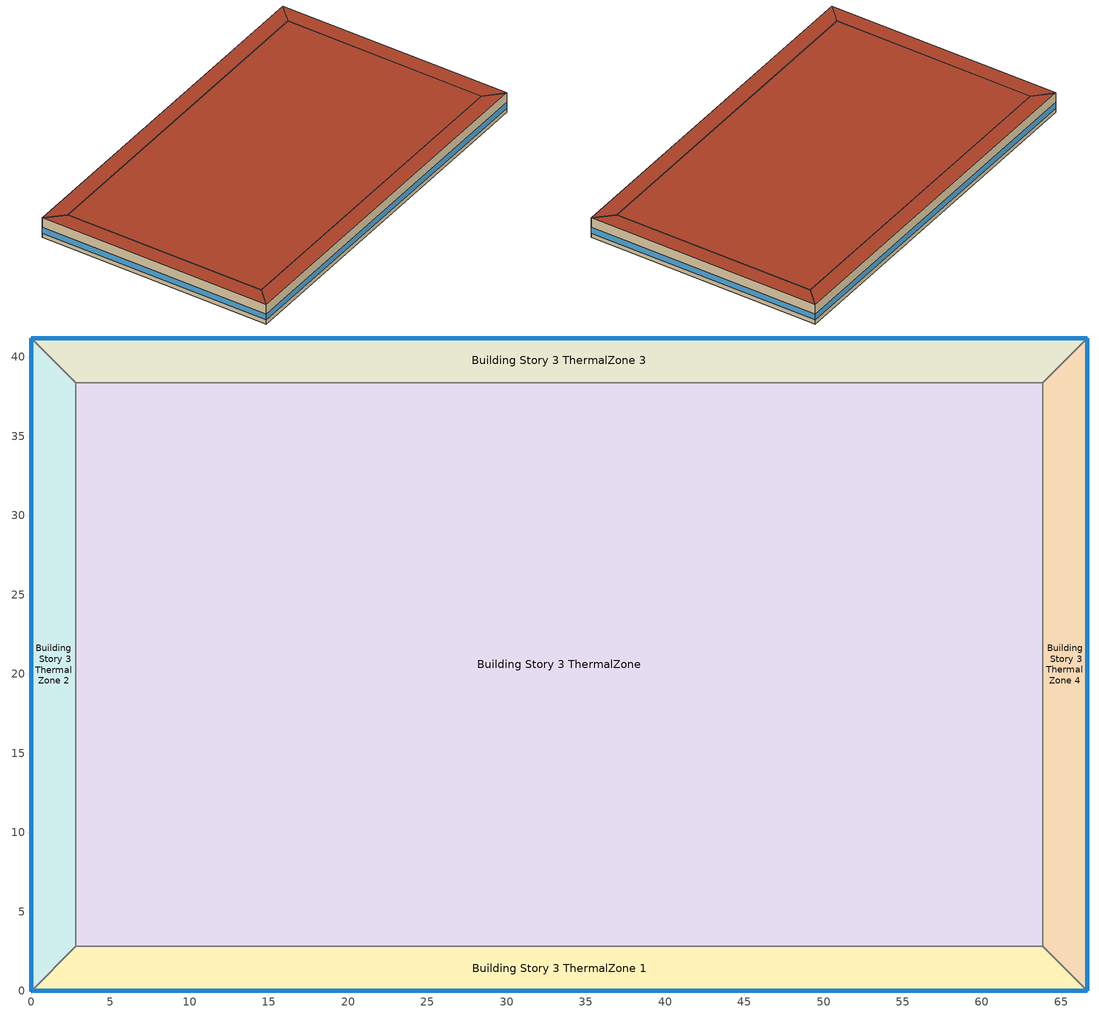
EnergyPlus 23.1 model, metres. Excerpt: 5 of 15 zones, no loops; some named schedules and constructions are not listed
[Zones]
Building Story 3 ThermalZone
 floor adiabatic (Typical Interior Ceiling): 63.82,2.83 2.83,2.83 2.83,38.37 63.82,38.38 z7.2
 wall adiabatic (Typical Interior Wall): 2.83,2.83 63.82,2.83 63.82,38.38 2.83,38.37 2.83,2.83 z7.2:10.8
 roof outside (Typical IEAD Roof R-31.25): 63.82,38.38 2.83,38.37 2.83,2.83 63.82,2.83 z10.8
Building Story 3 ThermalZone 1
 floor adiabatic (Typical Interior Ceiling): 66.65,0 0,0 2.83,2.83 63.82,2.83 z7.2
 wall outside (Typical Insulated Steel Framed Exterior Wall R-20.41): 0,0 66.65,0 z7.2:10.8
 wall adiabatic (Typical Interior Wall): 66.65,0 63.82,2.83 2.83,2.83 0,0 z7.2:10.8
 window (U 0.48 SHGC 0.40 Dbl Ref-D Clr 6mm/13mm): 0.03,0 66.63,0 z7.96:9.04
 roof outside (Typical IEAD Roof R-31.25): 63.82,2.83 2.83,2.83 0,0 66.65,0 z10.8
Building Story 3 ThermalZone 2
 floor adiabatic (Typical Interior Ceiling): 0,0 0,41.2 2.83,38.37 2.83,2.83 z7.2
 wall outside (Typical Insulated Steel Framed Exterior Wall R-20.41): 0,41.2 0,0 z7.2:10.8
 wall adiabatic (Typical Interior Wall): 0,0 2.83,2.83 2.83,38.37 0,41.2 z7.2:10.8
 window (U 0.48 SHGC 0.40 Dbl Ref-D Clr 6mm/13mm): 0,41.18 0,0.03 z7.96:9.04
 roof outside (Typical IEAD Roof R-31.25): 2.83,2.83 2.83,38.37 0,41.2 0,0 z10.8
Building Story 3 ThermalZone 3
 floor adiabatic (Typical Interior Ceiling): 0,41.2 66.65,41.2 63.82,38.38 2.83,38.37 z7.2
 wall outside (Typical Insulated Steel Framed Exterior Wall R-20.41): 66.65,41.2 0,41.2 z7.2:10.8
 wall adiabatic (Typical Interior Wall): 0,41.2 2.83,38.37 63.82,38.38 66.65,41.2 z7.2:10.8
 window (U 0.48 SHGC 0.40 Dbl Ref-D Clr 6mm/13mm): 66.63,41.2 0.03,41.2 z7.96:9.04
 roof outside (Typical IEAD Roof R-31.25): 2.83,38.37 63.82,38.38 66.65,41.2 0,41.2 z10.8
Building Story 3 ThermalZone 4
 floor adiabatic (Typical Interior Ceiling): 66.65,41.2 66.65,0 63.82,2.83 63.82,38.38 z7.2
 wall outside (Typical Insulated Steel Framed Exterior Wall R-20.41): 66.65,0 66.65,41.2 z7.2:10.8
 wall adiabatic (Typical Interior Wall): 66.65,41.2 63.82,38.38 63.82,2.83 66.65,0 z7.2:10.8
 window (U 0.48 SHGC 0.40 Dbl Ref-D Clr 6mm/13mm): 66.65,0.03 66.65,41.18 z7.96:9.04
 roof outside (Typical IEAD Roof R-31.25): 63.82,38.38 63.82,2.83 66.65,0 66.65,41.2 z10.8
[Lights] Zone or ZoneList or Space or SpaceList=Story Mid Blended Space Type; Design Level Calculation Method=Watts/Area; Return Air Fraction=0; Fraction Visible=0.2; Fraction Replaceable=1
Name | Schedule | Watts per Zone Floor Area {W/m2} | Fraction Radiant
Office WholeBuilding - Lg Office Lights 1 | OfficeLarge BLDG_LIGHT_SCH_2013 | 1.48672 | 0.7
SecondarySchool Classroom Lights 2 | SchoolSecondary BLDG_LIGHT_CLASSROOM_SCH_2013 | 6.50958 | 0.37
SecondarySchool Corridor Lights 2 | SchoolSecondary BLDG_LIGHT_CORRIDOR_SCH_2013 | 2.44278 | 0.37
[People] Zone or ZoneList or Space or SpaceList=Story Mid Blended Space Type; Number of People Calculation Method=People/Area; Fraction Radiant=0.3; Enable ASHRAE 55 Comfort Warnings=Yes; Mean Radiant Temperature Calculation Type=ZoneAveraged; Work Efficiency Schedule=Work Efficiency Schedule; Clothing Insulation Schedule=Clothing Schedule; Air Velocity Schedule=Air Velocity Schedule; Thermal Comfort Model 1 Type=Fanger
Name | Number of People Schedule | People per Floor Area {person/m2} | Activity Level Schedule
Office WholeBuilding - Lg Office People 1 | OfficeLarge BLDG_OCC_SCH | 0.00906537 | OfficeLarge ACTIVITY_SCH
SecondarySchool Classroom People 2 | SchoolSecondary BLDG_OCC_SCH | 0.183738 | SchoolSecondary ACTIVITY_SCH
[ElectricEquipment] Design Level Calculation Method=Watts/Area; Fraction Latent=0; Fraction Radiant=0.5; Fraction Lost=0
Name | Zone or ZoneList or Space or SpaceList | Schedule | Watts per Zone Floor Area {W/m2}
SecondarySchool Library Elec Equip 1 | Story Ground Blended Space Type | SchoolSecondary BLDG_EQUIP_SCH_2013 | 0.773006
SecondarySchool Lobby Elec Equip 1; SecondarySchool Restroom Elec Equip 1 | Story Ground Blended Space Type | SchoolSecondary BLDG_EQUIP_SCH_2013 | 0.153412
SecondarySchool Mechanical Elec Equip 1 | Story Ground Blended Space Type | SchoolSecondary BLDG_EQUIP_SCH_2013 | 0.25019
SecondarySchool Office Elec Equip 1 | Story Ground Blended Space Type | SchoolSecondary BLDG_EQUIP_SCH_2013 | 1.05206
Office WholeBuilding - Lg Office Elec Equip 1 | Story Mid Blended Space Type | OfficeLarge BLDG_EQUIP_SCH | 1.35932
SecondarySchool Classroom Elec Equip 2 | Story Mid Blended Space Type | SchoolSecondary BLDG_EQUIP_SCH_2013 | 4.87694
SecondarySchool Corridor Elec Equip 2 | Story Mid Blended Space Type | SchoolSecondary BLDG_EQUIP_SCH_2013 | 1.36943
[GasEquipment]
SecondarySchool Kitchen Gas Equip 1: Zone or ZoneList or Space or SpaceList=Story Ground Blended Space Type; Schedule=SchoolSecondary KITCHEN_GAS_EQUIP_SCH; Design Level Calculation Method=Watts/Area; Power per Zone Floor Area {W/m2}=33.2354; Fraction Latent=0.1; Fraction Radiant=0.2; Fraction Lost=0.7
[ZoneInfiltration:DesignFlowRate] Schedule=Always On Discrete; Design Flow Rate Calculation Method=Flow/ExteriorArea; Constant Term Coefficient=0; Temperature Term Coefficient=0; Velocity Term Coefficient=0.224; Velocity Squared Term Coefficient=0
Name | Zone or ZoneList or Space or SpaceList | Flow Rate per Exterior Surface Area {m3/s-m2}
SecondarySchool Auditorium A  - Story Ground Infiltration; SecondarySchool Auditorium C  - Story Ground Infiltration | Story Ground Blended Space Type | 1.55015e-05
SecondarySchool Cafeteria A  - Story Ground Infiltration; SecondarySchool Cafeteria C  - Story Ground Infiltration | Story Ground Blended Space Type | 9.81147e-06
SecondarySchool Classroom A  - Story Ground Infiltration; SecondarySchool Classroom C  - Story Ground Infiltration | Story Ground Blended Space Type | 5.079e-05
SecondarySchool ComputerRoom A  - Story Ground Infiltration; SecondarySchool ComputerRoom C  - Story Ground Infiltration | Story Ground Blended Space Type | 1.49786e-05
SecondarySchool Corridor B  - Story Ground Infiltration | Story Ground Blended Space Type | 4.71038e-05
SecondarySchool Gym A  - Story Ground Infiltration; SecondarySchool Gym C  - Story Ground Infiltration | Story Ground Blended Space Type | 3.55589e-05
SecondarySchool Gym A end_a - Story Ground Infiltration; SecondarySchool Gym C end_a - Story Ground Infiltration | Story Ground Blended Space Type | 3.01342e-05
SecondarySchool Gym B end_a - Story Ground Infiltration | Story Ground Blended Space Type | 8.37805e-05
SecondarySchool Kitchen A  - Story Ground Infiltration; SecondarySchool Kitchen C  - Story Ground Infiltration | Story Ground Blended Space Type | 3.38327e-06
SecondarySchool Library A  - Story Ground Infiltration; SecondarySchool Library C  - Story Ground Infiltration | Story Ground Blended Space Type | 1.31947e-05
SecondarySchool Lobby A  - Story Ground Infiltration; SecondarySchool Lobby C  - Story Ground Infiltration; SecondarySchool Restroom A  - Story Ground Infiltration; SecondarySchool Restroom C  - Story Ground Infiltration | Story Ground Blended Space Type | 6.58199e-06
SecondarySchool Mechanical A  - Story Ground Infiltration; SecondarySchool Mechanical C  - Story Ground Infiltration | Story Ground Blended Space Type | 1.07342e-05
SecondarySchool Office A  - Story Ground Infiltration; SecondarySchool Office C  - Story Ground Infiltration | Story Ground Blended Space Type | 1.6701e-05
Office WholeBuilding - Lg Office A  - Story Mid Infiltration; Office WholeBuilding - Lg Office C  - Story Mid Infiltration | Story Mid Blended Space Type | 1.37146e-05
Office WholeBuilding - Lg Office A end_b - Story Mid Infiltration; Office WholeBuilding - Lg Office C end_b - Story Mid Infiltration | Story Mid Blended Space Type | 3.01342e-05
Office WholeBuilding - Lg Office B end_b - Story Mid Infiltration | Story Mid Blended Space Type | 8.37805e-05
SecondarySchool Classroom A  - Story Mid Infiltration; SecondarySchool Classroom C  - Story Mid Infiltration | Story Mid Blended Space Type | 0.000127023
SecondarySchool Classroom A end_a - Story Mid Infiltration; SecondarySchool Classroom C end_a - Story Mid Infiltration | Story Mid Blended Space Type | 4.84725e-05
SecondarySchool Corridor B end_a - Story Mid Infiltration | Story Mid Blended Space Type | 4.71038e-05
[Schedule:Day:Interval]
SchoolSecondary BLDG_LIGHT_SCH_2013 Wknd Day; SchoolSecondary BLDG_LIGHT_SCH_2013 Wknd Day 1; SchoolSecondary BLDG_LIGHT_SCH_2013 Default; SchoolSecondary BLDG_LIGHT_CLASSROOM_SCH_2013 Wknd Day; SchoolSecondary BLDG_LIGHT_CLASSROOM_SCH_2013 Wknd Day 1; SchoolSecondary BLDG_LIGHT_CLASSROOM_SCH_2013 Default; SchoolSecondary BLDG_LIGHT_CORRIDOR_SCH_2013 Wknd Day; SchoolSecondary BLDG_LIGHT_CORRIDOR_SCH_2013 Wknd Day 1; SchoolSecondary BLDG_LIGHT_CORRIDOR_SCH_2013 Default; SchoolSecondary BLDG_LIGHT_GYM_SCH_2013 Wknd Day; SchoolSecondary BLDG_LIGHT_GYM_SCH_2013 Wknd Day 1; SchoolSecondary BLDG_LIGHT_GYM_SCH_2013 Default; SchoolSecondary BLDG_LIGHT_LIBRARY_SCH_2013 Wknd Day; SchoolSecondary BLDG_LIGHT_LIBRARY_SCH_2013 Wknd Day 1; SchoolSecondary BLDG_LIGHT_LIBRARY_SCH_2013 Default; SchoolSecondary BLDG_LIGHT_LOBBYFLR1_SCH_2013 Wknd Day; SchoolSecondary BLDG_LIGHT_LOBBYFLR1_SCH_2013 Wknd Day 1; SchoolSecondary BLDG_LIGHT_LOBBYFLR1_SCH_2013 Default; SchoolSecondary BLDG_LIGHT_MECHANICAL_SCH_2013 Wknd Day; SchoolSecondary BLDG_LIGHT_MECHANICAL_SCH_2013 Wknd Day 1; SchoolSecondary BLDG_LIGHT_MECHANICAL_SCH_2013 Default; SchoolSecondary BLDG_LIGHT_OFFICE_SCH_2013 Wknd Day; SchoolSecondary BLDG_LIGHT_OFFICE_SCH_2013 Wknd Day 1; SchoolSecondary BLDG_LIGHT_OFFICE_SCH_2013 Default; SchoolSecondary BLDG_LIGHT_BATH_SCH_2013 Wknd Day; SchoolSecondary BLDG_LIGHT_BATH_SCH_2013 Wknd Day 1; SchoolSecondary BLDG_LIGHT_BATH_SCH_2013 Default: No, 24:00, 0.1773
SchoolSecondary BLDG_LIGHT_SCH_2013 Wkdy Day; SchoolSecondary BLDG_LIGHT_SCH_2013 Wkdy Day 2; SchoolSecondary BLDG_LIGHT_MECHANICAL_SCH_2013 Wkdy Day; SchoolSecondary BLDG_LIGHT_MECHANICAL_SCH_2013 Wkdy Day 2: No, 07:00, 0.1773, 21:00, 0.9, 24:00, 0.1773
SchoolSecondary BLDG_LIGHT_SCH_2013 Wkdy Day 1; SchoolSecondary BLDG_LIGHT_MECHANICAL_SCH_2013 Wkdy Day 1: No, 08:00, 0.1773, 20:00, 0.5, 24:00, 0.1773
SchoolSecondary BLDG_LIGHT_SCH_2013 Summer Design Day; SchoolSecondary BLDG_LIGHT_CLASSROOM_SCH_2013 Summer Design Day; SchoolSecondary BLDG_LIGHT_CORRIDOR_SCH_2013 Summer Design Day; SchoolSecondary BLDG_LIGHT_GYM_SCH_2013 Summer Design Day; SchoolSecondary BLDG_LIGHT_LIBRARY_SCH_2013 Summer Design Day; SchoolSecondary BLDG_LIGHT_LOBBYFLR1_SCH_2013 Summer Design Day; SchoolSecondary BLDG_LIGHT_MECHANICAL_SCH_2013 Summer Design Day; SchoolSecondary BLDG_LIGHT_OFFICE_SCH_2013 Summer Design Day; SchoolSecondary BLDG_LIGHT_BATH_SCH_2013 Summer Design Day; 63 space(s) Occ Sch Summer Design Day 3; 63 space(s) Occ Sch Winter Design Day 3; 63 space(s) Occ Sch Summer Design Day 1; 63 space(s) Occ Sch Winter Design Day 1; 63 space(s) Occ Sch Summer Design Day 2; 63 space(s) Occ Sch Winter Design Day 2; DataCenter_EQUIP_SCH Wknd|Wkdy|Hol Day 3; DataCenter_EQUIP_SCH Wknd|Wkdy|Hol Day 7; DataCenter_EQUIP_SCH Wknd|Wkdy|Hol Day 11; DataCenter_EQUIP_SCH Summer Design Day: No, 24:00, 1
SchoolSecondary BLDG_LIGHT_SCH_2013 Winter Design Day; SchoolSecondary BLDG_LIGHT_CLASSROOM_SCH_2013 Winter Design Day; SchoolSecondary BLDG_LIGHT_CORRIDOR_SCH_2013 Winter Design Day; SchoolSecondary BLDG_LIGHT_GYM_SCH_2013 Winter Design Day; SchoolSecondary BLDG_LIGHT_LIBRARY_SCH_2013 Winter Design Day; SchoolSecondary BLDG_LIGHT_LOBBYFLR1_SCH_2013 Winter Design Day; SchoolSecondary BLDG_LIGHT_MECHANICAL_SCH_2013 Winter Design Day; SchoolSecondary BLDG_LIGHT_OFFICE_SCH_2013 Winter Design Day; SchoolSecondary BLDG_LIGHT_BATH_SCH_2013 Winter Design Day; SchoolSecondary BLDG_OCC_SCH_Auditorium Wknd Day; SchoolSecondary BLDG_OCC_SCH_Auditorium Wknd Day 1; SchoolSecondary BLDG_OCC_SCH_Auditorium Default; SchoolSecondary BLDG_OCC_SCH_Auditorium Winter Design Day; SchoolSecondary BLDG_OCC_SCH_Cafeteria Wknd Day; SchoolSecondary BLDG_OCC_SCH_Cafeteria Wknd Day 1; SchoolSecondary BLDG_OCC_SCH_Cafeteria Default; SchoolSecondary BLDG_OCC_SCH_Cafeteria Winter Design Day; SchoolSecondary BLDG_OCC_SCH Wknd Day; SchoolSecondary BLDG_OCC_SCH Wknd Day 1; SchoolSecondary BLDG_OCC_SCH Default; SchoolSecondary BLDG_OCC_SCH Winter Design Day; SchoolSecondary BLDG_OCC_SCH_Extend Wknd Day; SchoolSecondary BLDG_OCC_SCH_Extend Wknd Day 1; SchoolSecondary BLDG_OCC_SCH_Extend Default; SchoolSecondary BLDG_OCC_SCH_Extend Winter Design Day; SchoolSecondary BLDG_OCC_SCH_Gym Wknd Day; SchoolSecondary BLDG_OCC_SCH_Gym Wknd Day 1; SchoolSecondary BLDG_OCC_SCH_Gym Default; SchoolSecondary BLDG_OCC_SCH_Gym Winter Design Day; SchoolSecondary BLDG_OCC_SCH_Offices Wknd Day; SchoolSecondary BLDG_OCC_SCH_Offices Wknd Day 1; SchoolSecondary BLDG_OCC_SCH_Offices Default; SchoolSecondary BLDG_OCC_SCH_Offices Winter Design Day; Schedule Day 3: No, 24:00, 0
SchoolSecondary BLDG_LIGHT_CLASSROOM_SCH_2013 Wkdy Day; SchoolSecondary BLDG_LIGHT_CLASSROOM_SCH_2013 Wkdy Day 2: No, 07:00, 0.1773, 08:00, 0.9, 21:00, 0.598291, 24:00, 0.1773
SchoolSecondary BLDG_LIGHT_CLASSROOM_SCH_2013 Wkdy Day 1: No, 08:00, 0.1773, 20:00, 0.332384, 21:00, 0.117863, 24:00, 0.1773
SchoolSecondary BLDG_LIGHT_CORRIDOR_SCH_2013 Wkdy Day; SchoolSecondary BLDG_LIGHT_CORRIDOR_SCH_2013 Wkdy Day 2: No, 07:00, 0.1773, 08:00, 0.9, 21:00, 0.551772, 24:00, 0.1773
SchoolSecondary BLDG_LIGHT_CORRIDOR_SCH_2013 Wkdy Day 1: No, 08:00, 0.1773, 20:00, 0.30654, 21:00, 0.108699, 24:00, 0.1773
SchoolSecondary BLDG_LIGHT_GYM_SCH_2013 Wkdy Day; SchoolSecondary BLDG_LIGHT_GYM_SCH_2013 Wkdy Day 2: No, 07:00, 0.1773, 08:00, 0.9, 21:00, 0.88182, 24:00, 0.1773
SchoolSecondary BLDG_LIGHT_GYM_SCH_2013 Wkdy Day 1: No, 08:00, 0.1773, 20:00, 0.4899, 21:00, 0.173719, 24:00, 0.1773
SchoolSecondary BLDG_LIGHT_LIBRARY_SCH_2013 Wkdy Day; SchoolSecondary BLDG_LIGHT_LIBRARY_SCH_2013 Wkdy Day 2: No, 07:00, 0.1773, 08:00, 0.9, 21:00, 0.8325, 24:00, 0.1773
SchoolSecondary BLDG_LIGHT_LIBRARY_SCH_2013 Wkdy Day 1: No, 08:00, 0.1773, 20:00, 0.4625, 21:00, 0.164002, 24:00, 0.1773
SchoolSecondary BLDG_LIGHT_LOBBYFLR1_SCH_2013 Wkdy Day; SchoolSecondary BLDG_LIGHT_LOBBYFLR1_SCH_2013 Wkdy Day 2: No, 07:00, 0.1773, 08:00, 0.9, 21:00, 0.855, 24:00, 0.1773
SchoolSecondary BLDG_LIGHT_LOBBYFLR1_SCH_2013 Wkdy Day 1: No, 08:00, 0.1773, 20:00, 0.475, 21:00, 0.168435, 24:00, 0.1773
SchoolSecondary BLDG_LIGHT_OFFICE_SCH_2013 Wkdy Day; SchoolSecondary BLDG_LIGHT_OFFICE_SCH_2013 Wkdy Day 2: No, 07:00, 0.1773, 08:00, 0.9, 21:00, 0.747958, 24:00, 0.1773
SchoolSecondary BLDG_LIGHT_OFFICE_SCH_2013 Wkdy Day 1: No, 08:00, 0.1773, 20:00, 0.415533, 21:00, 0.147348, 24:00, 0.1773
SchoolSecondary BLDG_LIGHT_BATH_SCH_2013 Wkdy Day; SchoolSecondary BLDG_LIGHT_BATH_SCH_2013 Wkdy Day 2: No, 07:00, 0.1773, 08:00, 0.9, 21:00, 0.594, 24:00, 0.1773
SchoolSecondary BLDG_LIGHT_BATH_SCH_2013 Wkdy Day 1: No, 08:00, 0.1773, 20:00, 0.33, 21:00, 0.117018, 24:00, 0.1773
SchoolSecondary BLDG_OCC_SCH_Auditorium Wkdy|SmrDsn Day; SchoolSecondary BLDG_OCC_SCH_Auditorium Wkdy|SmrDsn Day 2; SchoolSecondary BLDG_OCC_SCH_Auditorium Summer Design Day: No, 08:00, 0, 15:00, 0.25, 20:00, 0.95, 24:00, 0
SchoolSecondary BLDG_OCC_SCH_Auditorium Wkdy|SmrDsn Day 1: No, 08:00, 0, 17:00, 0.15, 19:00, 0.35, 24:00, 0
SchoolSecondary ACTIVITY_SCH Default; SchoolSecondary ACTIVITY_SCH Summer Design Day; SchoolSecondary ACTIVITY_SCH Winter Design Day: No, 24:00, 120
SchoolSecondary BLDG_OCC_SCH_Cafeteria Wkdy|SmrDsn Day; SchoolSecondary BLDG_OCC_SCH_Cafeteria Wkdy|SmrDsn Day 2; SchoolSecondary BLDG_OCC_SCH_Cafeteria Summer Design Day: No, 09:00, 0, 15:00, 0.95, 20:00, 0.35, 24:00, 0
SchoolSecondary BLDG_OCC_SCH_Cafeteria Wkdy|SmrDsn Day 1: No, 09:00, 0, 17:00, 0.15, 19:00, 0.35, 24:00, 0
SchoolSecondary BLDG_OCC_SCH Wkdy|SmrDsn Day; SchoolSecondary BLDG_OCC_SCH Wkdy|SmrDsn Day 2; SchoolSecondary BLDG_OCC_SCH Summer Design Day: No, 08:00, 0, 16:00, 0.95, 21:00, 0.15, 24:00, 0
SchoolSecondary BLDG_OCC_SCH Wkdy|SmrDsn Day 1: No, 08:00, 0, 21:00, 0.15, 24:00, 0
SchoolSecondary BLDG_OCC_SCH_Extend Wkdy|SmrDsn Day; SchoolSecondary BLDG_OCC_SCH_Extend Wkdy|SmrDsn Day 2; SchoolSecondary BLDG_OCC_SCH_Extend Summer Design Day: No, 08:00, 0, 21:00, 0.95, 24:00, 0
SchoolSecondary BLDG_OCC_SCH_Extend Wkdy|SmrDsn Day 1: No, 08:00, 0, 21:00, 0.5, 24:00, 0
SchoolSecondary BLDG_OCC_SCH_Gym Wkdy|SmrDsn Day; SchoolSecondary BLDG_OCC_SCH_Gym Wkdy|SmrDsn Day 2; SchoolSecondary BLDG_OCC_SCH_Gym Summer Design Day: No, 08:00, 0, 16:00, 0.35, 21:00, 0.95, 24:00, 0
SchoolSecondary BLDG_OCC_SCH_Gym Wkdy|SmrDsn Day 1: No, 08:00, 0, 21:00, 0.35, 24:00, 0
SchoolSecondary BLDG_OCC_SCH_Offices Wkdy|SmrDsn Day; SchoolSecondary BLDG_OCC_SCH_Offices Wkdy|SmrDsn Day 2; SchoolSecondary BLDG_OCC_SCH_Offices Summer Design Day: No, 08:00, 0, 17:00, 0.95, 21:00, 0.15, 24:00, 0
SchoolSecondary BLDG_OCC_SCH_Offices Wkdy|SmrDsn Day 1: No, 08:00, 0, 17:00, 0.5, 21:00, 0.15, 24:00, 0
63 space(s) Occ Sch Saturday 3; 63 space(s) Occ Sch Saturday 2: No, 05:00, 0, 06:00, 1, 07:00, 0, 08:00, 1, 11:00, 0, 12:00, 1, 16:00, 0, 17:00, 1, 18:00, 0, 19:00, 1, 24:00, 0
63 space(s) Occ Sch Sunday 3; 63 space(s) Occ Sch Sunday 2: No, 05:00, 0, 06:00, 1, 17:00, 0, 18:00, 1, 24:00, 0
63 space(s) Occ Sch Default 3; 63 space(s) Occ Sch Tuesday 19; 63 space(s) Occ Sch Wednesday 19; 63 space(s) Occ Sch Thursday 19; 63 space(s) Occ Sch Friday 19; 63 space(s) Occ Sch Thursday 18; 63 space(s) Occ Sch Friday 18; 63 space(s) Occ Sch Monday 16; 63 space(s) Occ Sch Tuesday 18; 63 space(s) Occ Sch Wednesday 18; 63 space(s) Occ Sch Thursday 16; 63 space(s) Occ Sch Friday 16; 63 space(s) Occ Sch Monday 14; 63 space(s) Occ Sch Tuesday 16; 63 space(s) Occ Sch Wednesday 16; 63 space(s) Occ Sch Friday 15; 63 space(s) Occ Sch Monday 13; 63 space(s) Occ Sch Tuesday 15; 63 space(s) Occ Sch Wednesday 15; 63 space(s) Occ Sch Thursday 15; 63 space(s) Occ Sch Default 2; 63 space(s) Occ Sch Tuesday 14; 63 space(s) Occ Sch Wednesday 14; 63 space(s) Occ Sch Thursday 14; 63 space(s) Occ Sch Friday 14; 63 space(s) Occ Sch Thursday 13; 63 space(s) Occ Sch Friday 13; 63 space(s) Occ Sch Monday 12; 63 space(s) Occ Sch Tuesday 13; 63 space(s) Occ Sch Wednesday 13; 63 space(s) Occ Sch Thursday 11; 63 space(s) Occ Sch Friday 11; 63 space(s) Occ Sch Monday 10; 63 space(s) Occ Sch Tuesday 11; 63 space(s) Occ Sch Wednesday 11; 63 space(s) Occ Sch Friday 10; 63 space(s) Occ Sch Monday 9; 63 space(s) Occ Sch Tuesday 10; 63 space(s) Occ Sch Wednesday 10; 63 space(s) Occ Sch Thursday 10: No, 05:00, 0, 07:00, 1, 08:00, 1, 09:00, 1, 11:00, 0, 13:00, 1, 14:00, 0, 15:00, 1, 16:00, 1, 17:00, 1, 18:00, 1, 19:00, 0, 20:00, 1, 21:00, 1, 22:00, 1, 24:00, 0
63 space(s) Occ Sch Friday 17; 63 space(s) Occ Sch Monday 15; 63 space(s) Occ Sch Tuesday 17; 63 space(s) Occ Sch Wednesday 17; 63 space(s) Occ Sch Thursday 17; 63 space(s) Occ Sch Friday 12; 63 space(s) Occ Sch Monday 11; 63 space(s) Occ Sch Tuesday 12; 63 space(s) Occ Sch Wednesday 12; 63 space(s) Occ Sch Thursday 12: No, 05:00, 0, 07:00, 1, 08:00, 1, 09:00, 1, 11:00, 0, 13:00, 1, 16:00, 0, 17:00, 1, 18:00, 1, 19:00, 1, 20:00, 0, 21:00, 1, 22:00, 1, 24:00, 0
63 space(s) Occ Sch Saturday 1: No, 05:00, 0, 06:00, 0.00948949, 07:00, 0, 08:00, 0.018979, 11:00, 0, 12:00, 0.018979, 16:00, 0, 17:00, 0.00474474, 18:00, 0, 19:00, 0.00474474, 24:00, 0
63 space(s) Occ Sch Sunday 1: No, 05:00, 0, 06:00, 0.00474474, 17:00, 0, 18:00, 0.00474474, 24:00, 0
63 space(s) Occ Sch Default 1; 63 space(s) Occ Sch Tuesday 9; 63 space(s) Occ Sch Wednesday 9; 63 space(s) Occ Sch Thursday 9; 63 space(s) Occ Sch Friday 9; 63 space(s) Occ Sch Friday 5; 63 space(s) Occ Sch Monday 5; 63 space(s) Occ Sch Tuesday 5; 63 space(s) Occ Sch Wednesday 5; 63 space(s) Occ Sch Thursday 5: No, 05:00, 0, 07:00, 0.00948949, 08:00, 0.549441, 09:00, 0.0892012, 11:00, 0, 13:00, 0.0427027, 14:00, 0, 15:00, 0.0996396, 16:00, 0.177453, 17:00, 0.0692733, 18:00, 0.018979, 19:00, 0, 20:00, 0.244829, 21:00, 0.237237, 22:00, 0.00474474, 24:00, 0
63 space(s) Occ Sch Thursday 8; 63 space(s) Occ Sch Friday 8; 63 space(s) Occ Sch Monday 8; 63 space(s) Occ Sch Tuesday 8; 63 space(s) Occ Sch Wednesday 8; 63 space(s) Occ Sch Thursday 6; 63 space(s) Occ Sch Friday 6; 63 space(s) Occ Sch Monday 6; 63 space(s) Occ Sch Tuesday 6; 63 space(s) Occ Sch Wednesday 6: No, 05:00, 0, 07:00, 0.00948949, 08:00, 0.283736, 09:00, 0.0901501, 11:00, 0, 13:00, 0.0436516, 14:00, 0, 15:00, 0.0996396, 16:00, 0.0873033, 17:00, 0.0692733, 18:00, 0.018979, 19:00, 0, 20:00, 0.244829, 21:00, 0.237237, 22:00, 0.00474474, 24:00, 0
63 space(s) Occ Sch Friday 7; 63 space(s) Occ Sch Monday 7; 63 space(s) Occ Sch Tuesday 7; 63 space(s) Occ Sch Wednesday 7; 63 space(s) Occ Sch Thursday 7: No, 05:00, 0, 07:00, 0.00948949, 08:00, 0.235339, 09:00, 0.0142342, 11:00, 0, 13:00, 0.0427027, 16:00, 0, 17:00, 0.0018979, 18:00, 0.018979, 19:00, 0.111027, 20:00, 0, 21:00, 0.127159, 22:00, 0.00474474, 24:00, 0
DataCenter_EQUIP_SCH Wknd|Wkdy|Hol Day; DataCenter_EQUIP_SCH Wknd|Wkdy|Hol Day 4; DataCenter_EQUIP_SCH Wknd|Wkdy|Hol Day 8; DataCenter_EQUIP_SCH Winter Design Day 11: No, 24:00, 0.25
DataCenter_EQUIP_SCH Wknd|Wkdy|Hol Day 1; DataCenter_EQUIP_SCH Wknd|Wkdy|Hol Day 5; DataCenter_EQUIP_SCH Wknd|Wkdy|Hol Day 9: No, 24:00, 0.5
DataCenter_EQUIP_SCH Wknd|Wkdy|Hol Day 2; DataCenter_EQUIP_SCH Wknd|Wkdy|Hol Day 6; DataCenter_EQUIP_SCH Wknd|Wkdy|Hol Day 10: No, 24:00, 0.75
SchoolSecondary BLDG_EQUIP_SCH_2013 Default|Wknd Day; SchoolSecondary BLDG_EQUIP_SCH_2013 Default|Wknd Day 2; SchoolSecondary BLDG_EQUIP_SCH_2013 Default: No, 24:00, 0.295624
SchoolSecondary BLDG_EQUIP_SCH_2013 Wkdy Day; SchoolSecondary BLDG_EQUIP_SCH_2013 Wkdy Day 2: No, 08:00, 0.295624, 17:00, 0.90367, 21:00, 0.332931, 24:00, 0.295624
SchoolSecondary BLDG_EQUIP_SCH_2013 Wkdy Day 1: No, 08:00, 0.21116, 17:00, 0.475616, 21:00, 0.237808, 24:00, 0.21116
SchoolSecondary BLDG_EQUIP_SCH_2013 Default|Wknd Day 1: No, 24:00, 0.21116
SchoolSecondary BLDG_EQUIP_SCH_2013 Summer Design Day: No, 08:00, 0.35, 17:00, 0.95, 24:00, 0.35
SchoolSecondary BLDG_EQUIP_SCH_2013 Winter Design Day 2: No, 24:00, 0.35
SchoolSecondary KITCHEN_ELEC_EQUIP_SCH Wknd Day; SchoolSecondary KITCHEN_ELEC_EQUIP_SCH Wknd Day 1; SchoolSecondary KITCHEN_ELEC_EQUIP_SCH Default; SchoolSecondary KITCHEN_ELEC_EQUIP_SCH Winter Design Day: No, 24:00, 0.1
SchoolSecondary KITCHEN_ELEC_EQUIP_SCH Wkdy Day; SchoolSecondary KITCHEN_ELEC_EQUIP_SCH Wkdy Day 1; SchoolSecondary KITCHEN_ELEC_EQUIP_SCH Wkdy Day 2; SchoolSecondary KITCHEN_ELEC_EQUIP_SCH Summer Design Day: No, 08:00, 0.1, 10:00, 0.15, 13:00, 0.25, 15:00, 0.15, 24:00, 0.1
SchoolSecondary KITCHEN_GAS_EQUIP_SCH Wknd Day; SchoolSecondary KITCHEN_GAS_EQUIP_SCH Wknd Day 1; SchoolSecondary KITCHEN_GAS_EQUIP_SCH Default; SchoolSecondary KITCHEN_GAS_EQUIP_SCH Winter Design Day: No, 24:00, 0.02
SchoolSecondary KITCHEN_GAS_EQUIP_SCH Wkdy|SmrDsn Day; SchoolSecondary KITCHEN_GAS_EQUIP_SCH Wkdy|SmrDsn Day 1; SchoolSecondary KITCHEN_GAS_EQUIP_SCH Wkdy|SmrDsn Day 2; SchoolSecondary KITCHEN_GAS_EQUIP_SCH Summer Design Day: No, 08:00, 0.02, 10:00, 0.15, 13:00, 0.2, 15:00, 0.1, 24:00, 0.02
[Schedule:Week:Daily]
SchoolSecondary BLDG_LIGHT_SCH_2013 Week Rule - Jan1-Jan1: SchoolSecondary BLDG_LIGHT_SCH_2013 Wknd Day, SchoolSecondary BLDG_LIGHT_SCH_2013 Wknd Day, SchoolSecondary BLDG_LIGHT_SCH_2013 Wknd Day, SchoolSecondary BLDG_LIGHT_SCH_2013 Wknd Day, SchoolSecondary BLDG_LIGHT_SCH_2013 Wknd Day, SchoolSecondary BLDG_LIGHT_SCH_2013 Wknd Day, SchoolSecondary BLDG_LIGHT_SCH_2013 Wknd Day, SchoolSecondary BLDG_LIGHT_SCH_2013 Default, SchoolSecondary BLDG_LIGHT_SCH_2013 Summer Design Day, SchoolSecondary BLDG_LIGHT_SCH_2013 Winter Design Day, SchoolSecondary BLDG_LIGHT_SCH_2013 Default, SchoolSecondary BLDG_LIGHT_SCH_2013 Default
SchoolSecondary BLDG_LIGHT_SCH_2013 Week Rule - Jan2-Jun25: SchoolSecondary BLDG_LIGHT_SCH_2013 Wknd Day, SchoolSecondary BLDG_LIGHT_SCH_2013 Wkdy Day, SchoolSecondary BLDG_LIGHT_SCH_2013 Wkdy Day, SchoolSecondary BLDG_LIGHT_SCH_2013 Wkdy Day, SchoolSecondary BLDG_LIGHT_SCH_2013 Wkdy Day, SchoolSecondary BLDG_LIGHT_SCH_2013 Wkdy Day, SchoolSecondary BLDG_LIGHT_SCH_2013 Wknd Day, SchoolSecondary BLDG_LIGHT_SCH_2013 Default, SchoolSecondary BLDG_LIGHT_SCH_2013 Summer Design Day, SchoolSecondary BLDG_LIGHT_SCH_2013 Winter Design Day, SchoolSecondary BLDG_LIGHT_SCH_2013 Default, SchoolSecondary BLDG_LIGHT_SCH_2013 Default
SchoolSecondary BLDG_LIGHT_SCH_2013 Week Rule - Jun26-Jul2: SchoolSecondary BLDG_LIGHT_SCH_2013 Wknd Day, SchoolSecondary BLDG_LIGHT_SCH_2013 Wkdy Day, SchoolSecondary BLDG_LIGHT_SCH_2013 Wkdy Day, SchoolSecondary BLDG_LIGHT_SCH_2013 Wkdy Day, SchoolSecondary BLDG_LIGHT_SCH_2013 Wkdy Day, SchoolSecondary BLDG_LIGHT_SCH_2013 Wkdy Day 1, SchoolSecondary BLDG_LIGHT_SCH_2013 Wknd Day 1, SchoolSecondary BLDG_LIGHT_SCH_2013 Default, SchoolSecondary BLDG_LIGHT_SCH_2013 Summer Design Day, SchoolSecondary BLDG_LIGHT_SCH_2013 Winter Design Day, SchoolSecondary BLDG_LIGHT_SCH_2013 Default, SchoolSecondary BLDG_LIGHT_SCH_2013 Default
SchoolSecondary BLDG_LIGHT_SCH_2013 Week Rule - Jul3-Aug27: SchoolSecondary BLDG_LIGHT_SCH_2013 Wknd Day 1, SchoolSecondary BLDG_LIGHT_SCH_2013 Wkdy Day 1, SchoolSecondary BLDG_LIGHT_SCH_2013 Wkdy Day 1, SchoolSecondary BLDG_LIGHT_SCH_2013 Wkdy Day 1, SchoolSecondary BLDG_LIGHT_SCH_2013 Wkdy Day 1, SchoolSecondary BLDG_LIGHT_SCH_2013 Wkdy Day 1, SchoolSecondary BLDG_LIGHT_SCH_2013 Wknd Day 1, SchoolSecondary BLDG_LIGHT_SCH_2013 Default, SchoolSecondary BLDG_LIGHT_SCH_2013 Summer Design Day, SchoolSecondary BLDG_LIGHT_SCH_2013 Winter Design Day, SchoolSecondary BLDG_LIGHT_SCH_2013 Default, SchoolSecondary BLDG_LIGHT_SCH_2013 Default
SchoolSecondary BLDG_LIGHT_SCH_2013 Week Rule - Aug28-Sep3: SchoolSecondary BLDG_LIGHT_SCH_2013 Wknd Day 1, SchoolSecondary BLDG_LIGHT_SCH_2013 Wkdy Day 1, SchoolSecondary BLDG_LIGHT_SCH_2013 Wkdy Day 1, SchoolSecondary BLDG_LIGHT_SCH_2013 Wkdy Day 1, SchoolSecondary BLDG_LIGHT_SCH_2013 Wkdy Day 2, SchoolSecondary BLDG_LIGHT_SCH_2013 Wkdy Day 2, SchoolSecondary BLDG_LIGHT_SCH_2013 Default, SchoolSecondary BLDG_LIGHT_SCH_2013 Default, SchoolSecondary BLDG_LIGHT_SCH_2013 Summer Design Day, SchoolSecondary BLDG_LIGHT_SCH_2013 Winter Design Day, SchoolSecondary BLDG_LIGHT_SCH_2013 Default, SchoolSecondary BLDG_LIGHT_SCH_2013 Default
SchoolSecondary BLDG_LIGHT_SCH_2013 Week Rule - Sep4-Dec31: SchoolSecondary BLDG_LIGHT_SCH_2013 Default, SchoolSecondary BLDG_LIGHT_SCH_2013 Wkdy Day 2, SchoolSecondary BLDG_LIGHT_SCH_2013 Wkdy Day 2, SchoolSecondary BLDG_LIGHT_SCH_2013 Wkdy Day 2, SchoolSecondary BLDG_LIGHT_SCH_2013 Wkdy Day 2, SchoolSecondary BLDG_LIGHT_SCH_2013 Wkdy Day 2, SchoolSecondary BLDG_LIGHT_SCH_2013 Default, SchoolSecondary BLDG_LIGHT_SCH_2013 Default, SchoolSecondary BLDG_LIGHT_SCH_2013 Summer Design Day, SchoolSecondary BLDG_LIGHT_SCH_2013 Winter Design Day, SchoolSecondary BLDG_LIGHT_SCH_2013 Default, SchoolSecondary BLDG_LIGHT_SCH_2013 Default
SchoolSecondary BLDG_LIGHT_CLASSROOM_SCH_2013 Week Rule - Jan1-Jan1: SchoolSecondary BLDG_LIGHT_CLASSROOM_SCH_2013 Wknd Day, SchoolSecondary BLDG_LIGHT_CLASSROOM_SCH_2013 Wknd Day, SchoolSecondary BLDG_LIGHT_CLASSROOM_SCH_2013 Wknd Day, SchoolSecondary BLDG_LIGHT_CLASSROOM_SCH_2013 Wknd Day, SchoolSecondary BLDG_LIGHT_CLASSROOM_SCH_2013 Wknd Day, SchoolSecondary BLDG_LIGHT_CLASSROOM_SCH_2013 Wknd Day, SchoolSecondary BLDG_LIGHT_CLASSROOM_SCH_2013 Wknd Day, SchoolSecondary BLDG_LIGHT_CLASSROOM_SCH_2013 Default, SchoolSecondary BLDG_LIGHT_CLASSROOM_SCH_2013 Summer Design Day, SchoolSecondary BLDG_LIGHT_CLASSROOM_SCH_2013 Winter Design Day, SchoolSecondary BLDG_LIGHT_CLASSROOM_SCH_2013 Default, SchoolSecondary BLDG_LIGHT_CLASSROOM_SCH_2013 Default
SchoolSecondary BLDG_LIGHT_CLASSROOM_SCH_2013 Week Rule - Jan2-Jun25: SchoolSecondary BLDG_LIGHT_CLASSROOM_SCH_2013 Wknd Day, SchoolSecondary BLDG_LIGHT_CLASSROOM_SCH_2013 Wkdy Day, SchoolSecondary BLDG_LIGHT_CLASSROOM_SCH_2013 Wkdy Day, SchoolSecondary BLDG_LIGHT_CLASSROOM_SCH_2013 Wkdy Day, SchoolSecondary BLDG_LIGHT_CLASSROOM_SCH_2013 Wkdy Day, SchoolSecondary BLDG_LIGHT_CLASSROOM_SCH_2013 Wkdy Day, SchoolSecondary BLDG_LIGHT_CLASSROOM_SCH_2013 Wknd Day, SchoolSecondary BLDG_LIGHT_CLASSROOM_SCH_2013 Default, SchoolSecondary BLDG_LIGHT_CLASSROOM_SCH_2013 Summer Design Day, SchoolSecondary BLDG_LIGHT_CLASSROOM_SCH_2013 Winter Design Day, SchoolSecondary BLDG_LIGHT_CLASSROOM_SCH_2013 Default, SchoolSecondary BLDG_LIGHT_CLASSROOM_SCH_2013 Default
SchoolSecondary BLDG_LIGHT_CLASSROOM_SCH_2013 Week Rule - Jun26-Jul2: SchoolSecondary BLDG_LIGHT_CLASSROOM_SCH_2013 Wknd Day, SchoolSecondary BLDG_LIGHT_CLASSROOM_SCH_2013 Wkdy Day, SchoolSecondary BLDG_LIGHT_CLASSROOM_SCH_2013 Wkdy Day, SchoolSecondary BLDG_LIGHT_CLASSROOM_SCH_2013 Wkdy Day, SchoolSecondary BLDG_LIGHT_CLASSROOM_SCH_2013 Wkdy Day, SchoolSecondary BLDG_LIGHT_CLASSROOM_SCH_2013 Wkdy Day 1, SchoolSecondary BLDG_LIGHT_CLASSROOM_SCH_2013 Wknd Day 1, SchoolSecondary BLDG_LIGHT_CLASSROOM_SCH_2013 Default, SchoolSecondary BLDG_LIGHT_CLASSROOM_SCH_2013 Summer Design Day, SchoolSecondary BLDG_LIGHT_CLASSROOM_SCH_2013 Winter Design Day, SchoolSecondary BLDG_LIGHT_CLASSROOM_SCH_2013 Default, SchoolSecondary BLDG_LIGHT_CLASSROOM_SCH_2013 Default
SchoolSecondary BLDG_LIGHT_CLASSROOM_SCH_2013 Week Rule - Jul3-Aug27: SchoolSecondary BLDG_LIGHT_CLASSROOM_SCH_2013 Wknd Day 1, SchoolSecondary BLDG_LIGHT_CLASSROOM_SCH_2013 Wkdy Day 1, SchoolSecondary BLDG_LIGHT_CLASSROOM_SCH_2013 Wkdy Day 1, SchoolSecondary BLDG_LIGHT_CLASSROOM_SCH_2013 Wkdy Day 1, SchoolSecondary BLDG_LIGHT_CLASSROOM_SCH_2013 Wkdy Day 1, SchoolSecondary BLDG_LIGHT_CLASSROOM_SCH_2013 Wkdy Day 1, SchoolSecondary BLDG_LIGHT_CLASSROOM_SCH_2013 Wknd Day 1, SchoolSecondary BLDG_LIGHT_CLASSROOM_SCH_2013 Default, SchoolSecondary BLDG_LIGHT_CLASSROOM_SCH_2013 Summer Design Day, SchoolSecondary BLDG_LIGHT_CLASSROOM_SCH_2013 Winter Design Day, SchoolSecondary BLDG_LIGHT_CLASSROOM_SCH_2013 Default, SchoolSecondary BLDG_LIGHT_CLASSROOM_SCH_2013 Default
SchoolSecondary BLDG_LIGHT_CLASSROOM_SCH_2013 Week Rule - Aug28-Sep3: SchoolSecondary BLDG_LIGHT_CLASSROOM_SCH_2013 Wknd Day 1, SchoolSecondary BLDG_LIGHT_CLASSROOM_SCH_2013 Wkdy Day 1, SchoolSecondary BLDG_LIGHT_CLASSROOM_SCH_2013 Wkdy Day 1, SchoolSecondary BLDG_LIGHT_CLASSROOM_SCH_2013 Wkdy Day 1, SchoolSecondary BLDG_LIGHT_CLASSROOM_SCH_2013 Wkdy Day 2, SchoolSecondary BLDG_LIGHT_CLASSROOM_SCH_2013 Wkdy Day 2, SchoolSecondary BLDG_LIGHT_CLASSROOM_SCH_2013 Default, SchoolSecondary BLDG_LIGHT_CLASSROOM_SCH_2013 Default, SchoolSecondary BLDG_LIGHT_CLASSROOM_SCH_2013 Summer Design Day, SchoolSecondary BLDG_LIGHT_CLASSROOM_SCH_2013 Winter Design Day, SchoolSecondary BLDG_LIGHT_CLASSROOM_SCH_2013 Default, SchoolSecondary BLDG_LIGHT_CLASSROOM_SCH_2013 Default
SchoolSecondary BLDG_LIGHT_CLASSROOM_SCH_2013 Week Rule - Sep4-Dec31: SchoolSecondary BLDG_LIGHT_CLASSROOM_SCH_2013 Default, SchoolSecondary BLDG_LIGHT_CLASSROOM_SCH_2013 Wkdy Day 2, SchoolSecondary BLDG_LIGHT_CLASSROOM_SCH_2013 Wkdy Day 2, SchoolSecondary BLDG_LIGHT_CLASSROOM_SCH_2013 Wkdy Day 2, SchoolSecondary BLDG_LIGHT_CLASSROOM_SCH_2013 Wkdy Day 2, SchoolSecondary BLDG_LIGHT_CLASSROOM_SCH_2013 Wkdy Day 2, SchoolSecondary BLDG_LIGHT_CLASSROOM_SCH_2013 Default, SchoolSecondary BLDG_LIGHT_CLASSROOM_SCH_2013 Default, SchoolSecondary BLDG_LIGHT_CLASSROOM_SCH_2013 Summer Design Day, SchoolSecondary BLDG_LIGHT_CLASSROOM_SCH_2013 Winter Design Day, SchoolSecondary BLDG_LIGHT_CLASSROOM_SCH_2013 Default, SchoolSecondary BLDG_LIGHT_CLASSROOM_SCH_2013 Default
SchoolSecondary BLDG_LIGHT_CORRIDOR_SCH_2013 Week Rule - Jan1-Jan1: SchoolSecondary BLDG_LIGHT_CORRIDOR_SCH_2013 Wknd Day, SchoolSecondary BLDG_LIGHT_CORRIDOR_SCH_2013 Wknd Day, SchoolSecondary BLDG_LIGHT_CORRIDOR_SCH_2013 Wknd Day, SchoolSecondary BLDG_LIGHT_CORRIDOR_SCH_2013 Wknd Day, SchoolSecondary BLDG_LIGHT_CORRIDOR_SCH_2013 Wknd Day, SchoolSecondary BLDG_LIGHT_CORRIDOR_SCH_2013 Wknd Day, SchoolSecondary BLDG_LIGHT_CORRIDOR_SCH_2013 Wknd Day, SchoolSecondary BLDG_LIGHT_CORRIDOR_SCH_2013 Default, SchoolSecondary BLDG_LIGHT_CORRIDOR_SCH_2013 Summer Design Day, SchoolSecondary BLDG_LIGHT_CORRIDOR_SCH_2013 Winter Design Day, SchoolSecondary BLDG_LIGHT_CORRIDOR_SCH_2013 Default, SchoolSecondary BLDG_LIGHT_CORRIDOR_SCH_2013 Default
SchoolSecondary BLDG_LIGHT_CORRIDOR_SCH_2013 Week Rule - Jan2-Jun25: SchoolSecondary BLDG_LIGHT_CORRIDOR_SCH_2013 Wknd Day, SchoolSecondary BLDG_LIGHT_CORRIDOR_SCH_2013 Wkdy Day, SchoolSecondary BLDG_LIGHT_CORRIDOR_SCH_2013 Wkdy Day, SchoolSecondary BLDG_LIGHT_CORRIDOR_SCH_2013 Wkdy Day, SchoolSecondary BLDG_LIGHT_CORRIDOR_SCH_2013 Wkdy Day, SchoolSecondary BLDG_LIGHT_CORRIDOR_SCH_2013 Wkdy Day, SchoolSecondary BLDG_LIGHT_CORRIDOR_SCH_2013 Wknd Day, SchoolSecondary BLDG_LIGHT_CORRIDOR_SCH_2013 Default, SchoolSecondary BLDG_LIGHT_CORRIDOR_SCH_2013 Summer Design Day, SchoolSecondary BLDG_LIGHT_CORRIDOR_SCH_2013 Winter Design Day, SchoolSecondary BLDG_LIGHT_CORRIDOR_SCH_2013 Default, SchoolSecondary BLDG_LIGHT_CORRIDOR_SCH_2013 Default
SchoolSecondary BLDG_LIGHT_CORRIDOR_SCH_2013 Week Rule - Jun26-Jul2: SchoolSecondary BLDG_LIGHT_CORRIDOR_SCH_2013 Wknd Day, SchoolSecondary BLDG_LIGHT_CORRIDOR_SCH_2013 Wkdy Day, SchoolSecondary BLDG_LIGHT_CORRIDOR_SCH_2013 Wkdy Day, SchoolSecondary BLDG_LIGHT_CORRIDOR_SCH_2013 Wkdy Day, SchoolSecondary BLDG_LIGHT_CORRIDOR_SCH_2013 Wkdy Day, SchoolSecondary BLDG_LIGHT_CORRIDOR_SCH_2013 Wkdy Day 1, SchoolSecondary BLDG_LIGHT_CORRIDOR_SCH_2013 Wknd Day 1, SchoolSecondary BLDG_LIGHT_CORRIDOR_SCH_2013 Default, SchoolSecondary BLDG_LIGHT_CORRIDOR_SCH_2013 Summer Design Day, SchoolSecondary BLDG_LIGHT_CORRIDOR_SCH_2013 Winter Design Day, SchoolSecondary BLDG_LIGHT_CORRIDOR_SCH_2013 Default, SchoolSecondary BLDG_LIGHT_CORRIDOR_SCH_2013 Default
SchoolSecondary BLDG_LIGHT_CORRIDOR_SCH_2013 Week Rule - Jul3-Aug27: SchoolSecondary BLDG_LIGHT_CORRIDOR_SCH_2013 Wknd Day 1, SchoolSecondary BLDG_LIGHT_CORRIDOR_SCH_2013 Wkdy Day 1, SchoolSecondary BLDG_LIGHT_CORRIDOR_SCH_2013 Wkdy Day 1, SchoolSecondary BLDG_LIGHT_CORRIDOR_SCH_2013 Wkdy Day 1, SchoolSecondary BLDG_LIGHT_CORRIDOR_SCH_2013 Wkdy Day 1, SchoolSecondary BLDG_LIGHT_CORRIDOR_SCH_2013 Wkdy Day 1, SchoolSecondary BLDG_LIGHT_CORRIDOR_SCH_2013 Wknd Day 1, SchoolSecondary BLDG_LIGHT_CORRIDOR_SCH_2013 Default, SchoolSecondary BLDG_LIGHT_CORRIDOR_SCH_2013 Summer Design Day, SchoolSecondary BLDG_LIGHT_CORRIDOR_SCH_2013 Winter Design Day, SchoolSecondary BLDG_LIGHT_CORRIDOR_SCH_2013 Default, SchoolSecondary BLDG_LIGHT_CORRIDOR_SCH_2013 Default
SchoolSecondary BLDG_LIGHT_CORRIDOR_SCH_2013 Week Rule - Aug28-Sep3: SchoolSecondary BLDG_LIGHT_CORRIDOR_SCH_2013 Wknd Day 1, SchoolSecondary BLDG_LIGHT_CORRIDOR_SCH_2013 Wkdy Day 1, SchoolSecondary BLDG_LIGHT_CORRIDOR_SCH_2013 Wkdy Day 1, SchoolSecondary BLDG_LIGHT_CORRIDOR_SCH_2013 Wkdy Day 1, SchoolSecondary BLDG_LIGHT_CORRIDOR_SCH_2013 Wkdy Day 2, SchoolSecondary BLDG_LIGHT_CORRIDOR_SCH_2013 Wkdy Day 2, SchoolSecondary BLDG_LIGHT_CORRIDOR_SCH_2013 Default, SchoolSecondary BLDG_LIGHT_CORRIDOR_SCH_2013 Default, SchoolSecondary BLDG_LIGHT_CORRIDOR_SCH_2013 Summer Design Day, SchoolSecondary BLDG_LIGHT_CORRIDOR_SCH_2013 Winter Design Day, SchoolSecondary BLDG_LIGHT_CORRIDOR_SCH_2013 Default, SchoolSecondary BLDG_LIGHT_CORRIDOR_SCH_2013 Default
SchoolSecondary BLDG_LIGHT_CORRIDOR_SCH_2013 Week Rule - Sep4-Dec31: SchoolSecondary BLDG_LIGHT_CORRIDOR_SCH_2013 Default, SchoolSecondary BLDG_LIGHT_CORRIDOR_SCH_2013 Wkdy Day 2, SchoolSecondary BLDG_LIGHT_CORRIDOR_SCH_2013 Wkdy Day 2, SchoolSecondary BLDG_LIGHT_CORRIDOR_SCH_2013 Wkdy Day 2, SchoolSecondary BLDG_LIGHT_CORRIDOR_SCH_2013 Wkdy Day 2, SchoolSecondary BLDG_LIGHT_CORRIDOR_SCH_2013 Wkdy Day 2, SchoolSecondary BLDG_LIGHT_CORRIDOR_SCH_2013 Default, SchoolSecondary BLDG_LIGHT_CORRIDOR_SCH_2013 Default, SchoolSecondary BLDG_LIGHT_CORRIDOR_SCH_2013 Summer Design Day, SchoolSecondary BLDG_LIGHT_CORRIDOR_SCH_2013 Winter Design Day, SchoolSecondary BLDG_LIGHT_CORRIDOR_SCH_2013 Default, SchoolSecondary BLDG_LIGHT_CORRIDOR_SCH_2013 Default
SchoolSecondary BLDG_LIGHT_GYM_SCH_2013 Week Rule - Jan1-Jan1: SchoolSecondary BLDG_LIGHT_GYM_SCH_2013 Wknd Day, SchoolSecondary BLDG_LIGHT_GYM_SCH_2013 Wknd Day, SchoolSecondary BLDG_LIGHT_GYM_SCH_2013 Wknd Day, SchoolSecondary BLDG_LIGHT_GYM_SCH_2013 Wknd Day, SchoolSecondary BLDG_LIGHT_GYM_SCH_2013 Wknd Day, SchoolSecondary BLDG_LIGHT_GYM_SCH_2013 Wknd Day, SchoolSecondary BLDG_LIGHT_GYM_SCH_2013 Wknd Day, SchoolSecondary BLDG_LIGHT_GYM_SCH_2013 Default, SchoolSecondary BLDG_LIGHT_GYM_SCH_2013 Summer Design Day, SchoolSecondary BLDG_LIGHT_GYM_SCH_2013 Winter Design Day, SchoolSecondary BLDG_LIGHT_GYM_SCH_2013 Default, SchoolSecondary BLDG_LIGHT_GYM_SCH_2013 Default
SchoolSecondary BLDG_LIGHT_GYM_SCH_2013 Week Rule - Jan2-Jun25: SchoolSecondary BLDG_LIGHT_GYM_SCH_2013 Wknd Day, SchoolSecondary BLDG_LIGHT_GYM_SCH_2013 Wkdy Day, SchoolSecondary BLDG_LIGHT_GYM_SCH_2013 Wkdy Day, SchoolSecondary BLDG_LIGHT_GYM_SCH_2013 Wkdy Day, SchoolSecondary BLDG_LIGHT_GYM_SCH_2013 Wkdy Day, SchoolSecondary BLDG_LIGHT_GYM_SCH_2013 Wkdy Day, SchoolSecondary BLDG_LIGHT_GYM_SCH_2013 Wknd Day, SchoolSecondary BLDG_LIGHT_GYM_SCH_2013 Default, SchoolSecondary BLDG_LIGHT_GYM_SCH_2013 Summer Design Day, SchoolSecondary BLDG_LIGHT_GYM_SCH_2013 Winter Design Day, SchoolSecondary BLDG_LIGHT_GYM_SCH_2013 Default, SchoolSecondary BLDG_LIGHT_GYM_SCH_2013 Default
SchoolSecondary BLDG_LIGHT_GYM_SCH_2013 Week Rule - Jun26-Jul2: SchoolSecondary BLDG_LIGHT_GYM_SCH_2013 Wknd Day, SchoolSecondary BLDG_LIGHT_GYM_SCH_2013 Wkdy Day, SchoolSecondary BLDG_LIGHT_GYM_SCH_2013 Wkdy Day, SchoolSecondary BLDG_LIGHT_GYM_SCH_2013 Wkdy Day, SchoolSecondary BLDG_LIGHT_GYM_SCH_2013 Wkdy Day, SchoolSecondary BLDG_LIGHT_GYM_SCH_2013 Wkdy Day 1, SchoolSecondary BLDG_LIGHT_GYM_SCH_2013 Wknd Day 1, SchoolSecondary BLDG_LIGHT_GYM_SCH_2013 Default, SchoolSecondary BLDG_LIGHT_GYM_SCH_2013 Summer Design Day, SchoolSecondary BLDG_LIGHT_GYM_SCH_2013 Winter Design Day, SchoolSecondary BLDG_LIGHT_GYM_SCH_2013 Default, SchoolSecondary BLDG_LIGHT_GYM_SCH_2013 Default
SchoolSecondary BLDG_LIGHT_GYM_SCH_2013 Week Rule - Jul3-Aug27: SchoolSecondary BLDG_LIGHT_GYM_SCH_2013 Wknd Day 1, SchoolSecondary BLDG_LIGHT_GYM_SCH_2013 Wkdy Day 1, SchoolSecondary BLDG_LIGHT_GYM_SCH_2013 Wkdy Day 1, SchoolSecondary BLDG_LIGHT_GYM_SCH_2013 Wkdy Day 1, SchoolSecondary BLDG_LIGHT_GYM_SCH_2013 Wkdy Day 1, SchoolSecondary BLDG_LIGHT_GYM_SCH_2013 Wkdy Day 1, SchoolSecondary BLDG_LIGHT_GYM_SCH_2013 Wknd Day 1, SchoolSecondary BLDG_LIGHT_GYM_SCH_2013 Default, SchoolSecondary BLDG_LIGHT_GYM_SCH_2013 Summer Design Day, SchoolSecondary BLDG_LIGHT_GYM_SCH_2013 Winter Design Day, SchoolSecondary BLDG_LIGHT_GYM_SCH_2013 Default, SchoolSecondary BLDG_LIGHT_GYM_SCH_2013 Default
SchoolSecondary BLDG_LIGHT_GYM_SCH_2013 Week Rule - Aug28-Sep3: SchoolSecondary BLDG_LIGHT_GYM_SCH_2013 Wknd Day 1, SchoolSecondary BLDG_LIGHT_GYM_SCH_2013 Wkdy Day 1, SchoolSecondary BLDG_LIGHT_GYM_SCH_2013 Wkdy Day 1, SchoolSecondary BLDG_LIGHT_GYM_SCH_2013 Wkdy Day 1, SchoolSecondary BLDG_LIGHT_GYM_SCH_2013 Wkdy Day 2, SchoolSecondary BLDG_LIGHT_GYM_SCH_2013 Wkdy Day 2, SchoolSecondary BLDG_LIGHT_GYM_SCH_2013 Default, SchoolSecondary BLDG_LIGHT_GYM_SCH_2013 Default, SchoolSecondary BLDG_LIGHT_GYM_SCH_2013 Summer Design Day, SchoolSecondary BLDG_LIGHT_GYM_SCH_2013 Winter Design Day, SchoolSecondary BLDG_LIGHT_GYM_SCH_2013 Default, SchoolSecondary BLDG_LIGHT_GYM_SCH_2013 Default
SchoolSecondary BLDG_LIGHT_GYM_SCH_2013 Week Rule - Sep4-Dec31: SchoolSecondary BLDG_LIGHT_GYM_SCH_2013 Default, SchoolSecondary BLDG_LIGHT_GYM_SCH_2013 Wkdy Day 2, SchoolSecondary BLDG_LIGHT_GYM_SCH_2013 Wkdy Day 2, SchoolSecondary BLDG_LIGHT_GYM_SCH_2013 Wkdy Day 2, SchoolSecondary BLDG_LIGHT_GYM_SCH_2013 Wkdy Day 2, SchoolSecondary BLDG_LIGHT_GYM_SCH_2013 Wkdy Day 2, SchoolSecondary BLDG_LIGHT_GYM_SCH_2013 Default, SchoolSecondary BLDG_LIGHT_GYM_SCH_2013 Default, SchoolSecondary BLDG_LIGHT_GYM_SCH_2013 Summer Design Day, SchoolSecondary BLDG_LIGHT_GYM_SCH_2013 Winter Design Day, SchoolSecondary BLDG_LIGHT_GYM_SCH_2013 Default, SchoolSecondary BLDG_LIGHT_GYM_SCH_2013 Default
SchoolSecondary BLDG_LIGHT_LIBRARY_SCH_2013 Week Rule - Jan1-Jan1: SchoolSecondary BLDG_LIGHT_LIBRARY_SCH_2013 Wknd Day, SchoolSecondary BLDG_LIGHT_LIBRARY_SCH_2013 Wknd Day, SchoolSecondary BLDG_LIGHT_LIBRARY_SCH_2013 Wknd Day, SchoolSecondary BLDG_LIGHT_LIBRARY_SCH_2013 Wknd Day, SchoolSecondary BLDG_LIGHT_LIBRARY_SCH_2013 Wknd Day, SchoolSecondary BLDG_LIGHT_LIBRARY_SCH_2013 Wknd Day, SchoolSecondary BLDG_LIGHT_LIBRARY_SCH_2013 Wknd Day, SchoolSecondary BLDG_LIGHT_LIBRARY_SCH_2013 Default, SchoolSecondary BLDG_LIGHT_LIBRARY_SCH_2013 Summer Design Day, SchoolSecondary BLDG_LIGHT_LIBRARY_SCH_2013 Winter Design Day, SchoolSecondary BLDG_LIGHT_LIBRARY_SCH_2013 Default, SchoolSecondary BLDG_LIGHT_LIBRARY_SCH_2013 Default
SchoolSecondary BLDG_LIGHT_LIBRARY_SCH_2013 Week Rule - Jan2-Jun25: SchoolSecondary BLDG_LIGHT_LIBRARY_SCH_2013 Wknd Day, SchoolSecondary BLDG_LIGHT_LIBRARY_SCH_2013 Wkdy Day, SchoolSecondary BLDG_LIGHT_LIBRARY_SCH_2013 Wkdy Day, SchoolSecondary BLDG_LIGHT_LIBRARY_SCH_2013 Wkdy Day, SchoolSecondary BLDG_LIGHT_LIBRARY_SCH_2013 Wkdy Day, SchoolSecondary BLDG_LIGHT_LIBRARY_SCH_2013 Wkdy Day, SchoolSecondary BLDG_LIGHT_LIBRARY_SCH_2013 Wknd Day, SchoolSecondary BLDG_LIGHT_LIBRARY_SCH_2013 Default, SchoolSecondary BLDG_LIGHT_LIBRARY_SCH_2013 Summer Design Day, SchoolSecondary BLDG_LIGHT_LIBRARY_SCH_2013 Winter Design Day, SchoolSecondary BLDG_LIGHT_LIBRARY_SCH_2013 Default, SchoolSecondary BLDG_LIGHT_LIBRARY_SCH_2013 Default
SchoolSecondary BLDG_LIGHT_LIBRARY_SCH_2013 Week Rule - Jun26-Jul2: SchoolSecondary BLDG_LIGHT_LIBRARY_SCH_2013 Wknd Day, SchoolSecondary BLDG_LIGHT_LIBRARY_SCH_2013 Wkdy Day, SchoolSecondary BLDG_LIGHT_LIBRARY_SCH_2013 Wkdy Day, SchoolSecondary BLDG_LIGHT_LIBRARY_SCH_2013 Wkdy Day, SchoolSecondary BLDG_LIGHT_LIBRARY_SCH_2013 Wkdy Day, SchoolSecondary BLDG_LIGHT_LIBRARY_SCH_2013 Wkdy Day 1, SchoolSecondary BLDG_LIGHT_LIBRARY_SCH_2013 Wknd Day 1, SchoolSecondary BLDG_LIGHT_LIBRARY_SCH_2013 Default, SchoolSecondary BLDG_LIGHT_LIBRARY_SCH_2013 Summer Design Day, SchoolSecondary BLDG_LIGHT_LIBRARY_SCH_2013 Winter Design Day, SchoolSecondary BLDG_LIGHT_LIBRARY_SCH_2013 Default, SchoolSecondary BLDG_LIGHT_LIBRARY_SCH_2013 Default
SchoolSecondary BLDG_LIGHT_LIBRARY_SCH_2013 Week Rule - Jul3-Aug27: SchoolSecondary BLDG_LIGHT_LIBRARY_SCH_2013 Wknd Day 1, SchoolSecondary BLDG_LIGHT_LIBRARY_SCH_2013 Wkdy Day 1, SchoolSecondary BLDG_LIGHT_LIBRARY_SCH_2013 Wkdy Day 1, SchoolSecondary BLDG_LIGHT_LIBRARY_SCH_2013 Wkdy Day 1, SchoolSecondary BLDG_LIGHT_LIBRARY_SCH_2013 Wkdy Day 1, SchoolSecondary BLDG_LIGHT_LIBRARY_SCH_2013 Wkdy Day 1, SchoolSecondary BLDG_LIGHT_LIBRARY_SCH_2013 Wknd Day 1, SchoolSecondary BLDG_LIGHT_LIBRARY_SCH_2013 Default, SchoolSecondary BLDG_LIGHT_LIBRARY_SCH_2013 Summer Design Day, SchoolSecondary BLDG_LIGHT_LIBRARY_SCH_2013 Winter Design Day, SchoolSecondary BLDG_LIGHT_LIBRARY_SCH_2013 Default, SchoolSecondary BLDG_LIGHT_LIBRARY_SCH_2013 Default
